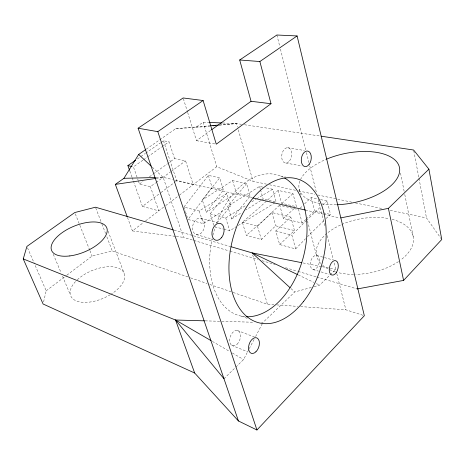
<?xml version="1.0" encoding="UTF-8"?>
<svg xmlns="http://www.w3.org/2000/svg" width="465" height="465" viewBox="0 0 465 465"><rect width="100%" height="100%" fill="white"/><g stroke="black" fill="none" stroke-linecap="round" stroke-linejoin="round"><path stroke-width="0.35" stroke-dasharray="2.33 1.74" d="M43.582 301.919L46.192 290.799L34.677 264.306M235.836 367.112L243.579 359.538L248.915 349.325M249.246 348.686L254.25 339.113M255.581 336.555L262.586 323.152M208.367 175.386L212.104 187.395L188.046 219.463L203.286 223.636L230.599 205.966L226.798 193.457L199.212 211.034L183.931 207.059L208.367 175.386L219.701 177.828L223.409 189.982L206.274 212.331L202.304 199.909L219.701 177.828M217.202 222.718L230.599 205.966M213.743 225.275L210.122 213.877L226.798 193.457M246.572 183.617L227.769 206.233L231.663 218.98L250.199 196.102L246.572 183.617L232.61 180.606L202.304 199.909M279.622 244.544L294.467 230.588L290.834 217.126L275.797 230.96L279.622 244.544L295.647 248.932L305.511 238.737M307.481 236.697L324.128 220.317M295.647 248.932L291.892 235.151L305.883 221.009M302.163 223.066L298.623 209.674L279.767 205.315L283.383 218.474L302.163 223.066L305.772 219.492M306.29 218.98L314.543 210.808L322.001 212.569M223.961 378.725L235.319 367.617M314.113 286.667L319.653 285.138L335.742 269.404L333.975 262.365M300.128 208.215L302.634 205.786M304.639 203.844L311.161 197.526L318.647 199.2M306.4 220.509L320.74 206.797M278.076 190.4L281.592 203.275L296.438 206.669L292.979 193.614L278.076 190.4L258.906 208.041L242.346 222.258L246.293 235.412L261.377 239.545L275.652 225.798L294.467 230.588M311.341 287.428L294.729 291.997L262.917 322.512L261.475 322.472M242.346 222.258L257.482 226.199L271.944 212.569L290.834 217.126M279.488 205.257L262.649 221.078L246.293 235.412M283.383 218.474L293.897 208.802M326.046 218.533L330.516 214.458L327.203 200.985L319.967 199.473M281.837 203.426L292.979 193.614M322.681 205.024L327.203 200.985M127.48 217.44L132.438 230.925L143.313 222.642M145.603 220.898L165.087 206.059M165.662 205.617L178.862 195.562M179.438 195.126L216.748 166.708L253.047 181.309L266.55 184.163M46.192 290.799L66.268 275.606M66.844 275.175L92.082 256.076L112.297 250.995L187.814 276.913M133.461 181.251L142.412 206.396L160.425 192.963M161.006 192.527L174.95 182.123M175.526 181.687L176.688 180.821L193.219 184.628L185.57 160.861L174.555 158.617L168.121 163.273M138.308 180.705L139.477 184.001L150.369 186.674L155.566 182.867M156.141 182.443L170.568 171.864M171.143 171.44L185.57 160.861M139.477 184.001L142.982 181.46M149.41 176.81L152.921 174.27M153.508 173.846L167.54 163.697M187.657 112.431L196.468 140.674L211.139 130.09M146.318 149.131L175.764 128.636L195.765 127.433L203.17 122.185L208.965 122.423M142.918 160.181L133.42 166.865L138.076 180.048M143.511 159.762L147.074 157.251M147.667 156.833L161.32 147.225M161.913 146.806L169.039 141.796L174.555 158.617M137.373 158.989L140.331 156.92M140.924 156.502L145.074 153.601M145.667 153.188L160.477 142.831M161.07 142.418L163.442 140.761L169.039 141.796M250.199 196.102L236.278 192.923L206.274 212.331M223.886 229.233L229.733 230.878L235.97 226.85M260.819 200.578L245.776 210.023M261.406 200.2L263.173 199.067L276.193 202.043L272.653 189.238L266.021 187.86M231.663 218.98L241.538 212.656M210.122 213.877L225.734 217.934L245.671 205.553M262.806 187.139L259.586 186.419L227.769 206.233M238.237 225.426L274.972 202.781M251.792 201.827L256.076 199.223M256.686 198.851L272.653 189.238M156.031 178.403L163.174 177.357L172.37 179.473M195.765 127.433L210.058 126.073M219.352 125.184L236.505 123.551L241.527 124.3M175.764 128.636L209.75 125.794M219.149 125.004L236.505 123.551L237.505 127.032M156.042 177.525L163.174 177.357L183.448 237.353L193.178 240.248M205.152 320.862L221.038 321.315M221.758 321.338L254.25 322.268M222.735 122.987L236.505 123.551M233.128 292.468L267.451 304.25L273.932 304.703M276.809 304.906L297.676 306.383M300.553 306.586L345.879 309.795L362.973 315.287M132.438 230.925L175.549 236.359M176.264 236.453L183.448 237.353M244.392 124.73L320.402 136.088M287.568 147.701L304.389 150.515M196.468 140.674L214.853 143.929M285.894 163.035L301.954 165.993M303.122 262.957L321.559 266.602M322.268 266.741L335.742 269.404M280.755 176.084L285.638 177.055M269.398 184.762L295.694 190.319M298.536 190.923L314.886 194.376M317.729 194.975L352.563 202.333M355.405 202.938L382.416 208.64M390.234 210.296L426.486 217.951L441.337 238.934M323.309 212.86L330.516 214.458M223.409 189.982L212.104 187.395M175.2 180.124L252.344 197.858M305.424 210.064L323.111 214.132M323.82 214.295L339.392 217.876M275.797 230.96L291.892 235.151M214.813 226.792L223.235 229.047M201.002 218.254A8.486 5.853 -74.7 0 1 202.223 232.012A8.486 5.853 -74.7 0 1 192.562 228.914A8.486 5.853 -74.7 0 1 201.002 218.254L216.986 222.543M142.412 206.396L158.774 210.866L150.369 186.674M316.822 255.494A7.289 4.313 -75.5 0 1 317.432 267.16A7.289 4.313 -75.5 0 1 310.312 264.881A7.289 4.313 -75.5 0 1 316.822 255.494L333.056 259.952M196.265 234.558L212.883 239.359M312.939 269.543L318.333 271.112M321.036 271.897L329.133 274.245M174.125 230.14L192.917 235.621M193.609 235.825L230.495 246.578M193.876 240.452L229.315 250.978M230.006 251.187L257.808 259.441M261.975 260.679L275.175 264.602M285.603 267.701L297.414 271.211M298.112 271.415L316.177 276.78M316.868 276.989L357.172 288.963M190.563 277.861L207.041 283.511M209.785 284.458L232.442 292.229M241.155 316.113L247.252 318.351M237.307 330.435L254.872 337.195M231.733 345.35L247.897 351.883M298.204 274.902L313.799 282.348M316.403 283.592L319.653 285.138M212.371 341.409L229.85 351.563M232.343 353.011L243.579 359.538M290.997 288.573L294.729 291.997M152.224 167.127L163.174 177.357M27.482 247.746L34.387 263.643M53.266 254.239L61.113 272.891M62.513 276.222L70.36 294.88M75.307 213.883L79.567 224.595M79.835 225.269L89.687 250.048M89.948 250.716L92.082 256.076M95.738 207.884L101.69 223.38M101.951 224.049L105.572 233.482M106.863 236.854L112.297 250.995M108.054 231.169L124.167 273.339M129.828 171.056L132.008 177.171M132.246 177.851L133.217 180.571M183.931 207.059L185.303 211.197M185.529 211.883L186.442 214.638M186.674 215.33L188.046 219.463M163.442 140.761L176.688 180.821M199.212 211.034L203.286 223.636M183.355 98.656L187.442 111.745M225.734 217.934L229.733 230.878M203.17 122.185L216.748 166.708M252.693 254.954L267.451 304.25M232.61 180.606L236.278 192.923M257.482 226.199L261.377 239.545M238.301 129.816L253.047 181.309M259.586 186.419L260.342 189.081M260.528 189.749L263.173 199.067M271.944 212.569L275.652 225.798M299.204 189.203L300.669 194.823M307.446 220.823L316.607 255.953M311.161 197.526L314.543 210.808M276.896 35.009L279.721 46.267M280.43 49.087L305.697 149.742M306.406 152.555L308.882 162.413M309.766 165.929L316.479 192.679M318.246 199.718L324.959 226.467M327.261 235.616L333.266 259.551M336.788 273.583L345.879 309.795M400.51 173.085L404.201 191.597M404.771 194.446L413.437 237.882M413.763 150.73L418.849 177.618M418.982 178.328L426.486 217.951M77.318 279.756A29.01 14.961 -23.1 0 1 118.627 268.2A29.01 14.961 -23.1 0 1 111.391 294.008M110.327 294.671A29.01 14.961 -23.1 0 1 76.248 300.896A29.01 14.961 -23.1 0 1 76.37 280.668M216.51 223.456A72.9 46.517 -75.2 0 1 283.336 177.287M245.195 316.682A72.9 46.517 -75.2 0 1 212.121 238.673M212.935 235.145A72.9 46.517 -75.2 0 1 215.324 226.862M392.065 219.323A49.29 27.435 -10.8 0 1 400.737 259.976M398.47 261.592A49.29 27.435 -10.8 0 1 355.777 274.373M353.609 274.391A49.29 27.435 -10.8 0 1 338.032 272.583M335.428 271.874A49.29 27.435 -10.8 0 1 322.693 265.3M320.815 263.504A49.29 27.435 -10.8 0 1 326.872 233.471M328.028 232.529A49.29 27.435 -10.8 0 1 340.467 225.043M341.746 224.467A49.29 27.435 -10.8 0 1 389.269 218.69M336.323 204.751A51.295 24.953 -12.1 0 1 322.175 203.908M320.118 203.542A51.295 24.953 -12.1 0 1 325.959 159.396M289.585 160.855A7.742 4.912 -79.8 0 0 288.817 147.986A7.742 4.912 -79.8 0 0 281.691 157.263A7.742 4.912 -79.8 0 0 289.585 160.855M237.057 344.24A8.027 5.034 -70.6 0 0 238.522 330.941A8.027 5.034 -70.6 0 0 229.722 339.2A8.027 5.034 -70.6 0 0 237.057 344.24"/><path stroke-width="0.7" d="M297.1 35.945L259.871 61.531L271.008 103.724L251.054 101.289L239.702 59.985L276.896 35.009L297.1 35.945L364.339 315.729L256.942 429.991L238.446 420.982L194.666 373.017L43.094 304.005L23.25 258.924L26.906 246.427L74.778 212.54L95.482 207.21L173.428 229.937M127.236 216.766L115.343 184.39L123.946 178.298L138.663 154.456L145.731 149.538M357.172 288.963L403.591 280.412L441.75 239.516L428.91 169.196L413.629 150.021L321.123 136.198M340.81 217.899L388.403 208.355L428.91 169.196M271.008 103.724L216.272 144.185L203.118 100.527L183.14 97.964L138.099 128.212L238.446 420.982M211.726 129.665L251.054 101.289M129.584 170.376L127.892 165.616L135.594 160.233M138.099 128.212L157.815 131.653L203.118 100.527M115.343 184.39L155.322 178.508M212.918 125.8L215.777 125.527M210.471 125.73L218.428 125.068M123.946 178.298L155.327 177.543M23.25 258.924L175.543 320.013L204.426 320.838M209.692 122.452L222.014 122.958M239.702 59.985L259.871 61.531M301.704 262.679L252.071 252.873L231.192 246.781M127.892 165.616L132.043 166.551M253.053 198.02L305.424 210.064M297.559 274.588L252.071 252.873L289.928 287.597M194.666 373.017L175.543 320.013L211.122 340.682M138.663 154.456L151.177 166.15M175.543 320.013L223.961 378.725M157.815 131.653L256.942 429.991M388.403 208.355L403.591 280.412M284.597 177.99A72.9 46.517 -75.2 0 1 303.07 258.139A72.9 46.517 -75.2 0 1 246.566 316.752M326.575 159.135A51.295 24.953 -12.1 0 1 399.406 167.243A51.295 24.953 -12.1 0 1 337.009 204.728M69.831 255.919A29.824 13.892 -22.4 0 0 106.776 227.821A29.824 13.892 -22.4 0 0 60.909 233.575A29.824 13.892 -22.4 0 0 69.831 255.919M303.43 301.628A74.464 46.314 -75.3 0 0 300.268 179.967A74.464 46.314 -75.3 0 0 228.966 270.508A74.464 46.314 -75.3 0 0 303.43 301.628M309.132 164.395A7.905 4.888 -79.8 0 0 308.435 151.27A7.905 4.888 -79.8 0 0 301.291 160.762A7.905 4.888 -79.8 0 0 309.132 164.395M221.625 237.522A8.684 5.847 -74.9 0 0 220.462 223.473A8.684 5.847 -74.9 0 0 211.97 234.418A8.684 5.847 -74.9 0 0 221.625 237.522M255.907 351.796A8.201 5.01 -70.9 0 0 257.43 338.218A8.201 5.01 -70.9 0 0 248.612 346.721A8.201 5.01 -70.9 0 0 255.907 351.796M336.311 272.571A7.434 4.278 -75.6 0 0 335.759 260.696A7.434 4.278 -75.6 0 0 329.243 270.299A7.434 4.278 -75.6 0 0 336.311 272.571"/></g></svg>
